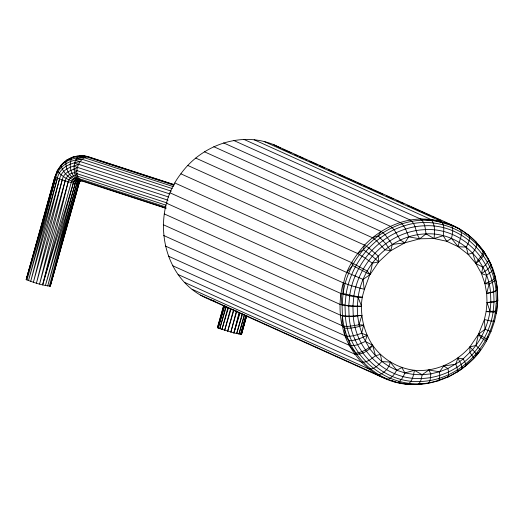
<?xml version="1.0" encoding="UTF-8"?>
<svg xmlns="http://www.w3.org/2000/svg" width="524" height="524" viewBox="0 0 524 524"><rect width="100%" height="100%" fill="white"/><g stroke="black" fill="none" stroke-linecap="round" stroke-linejoin="round"><path stroke-width="0.79" d="M166.016 208.336L81.2 180.767C74.912 179.706 73.871 171.603 74.107 166.377C74.48 162.826 75.449 159.06 78.207 156.597C81.096 154.423 84.764 156.493 87.947 156.604L174.322 184.677M180.859 173.824C201.164 145.358 240.798 130.948 273.803 144.722L450.496 224.357C468.318 231.929 483.069 246.418 490.909 264.135C493.025 272.513 496.844 280.818 497.256 289.733L497.656 300.566L496.713 311.092L486.154 311.577L484.405 319.535L478.51 334.227L475.89 345.454L472.589 349.626L463.203 358.868L459.843 361.475L447.85 368.562L439.498 371.791L430.879 373.874L422.141 374.765L413.646 374.47L404.921 372.937L396.727 370.245L389.005 366.433L381.878 361.553L375.472 355.691L369.905 348.958L363.184 337.174L359.051 324.683L357.597 315.703L357.276 306.527L358.2 296.695C363.066 263.637 391.965 234.876 426.012 233.881C459.031 232.008 488.204 260.277 490.523 292.634L490.87 302.315L489.953 311.944C487.87 323.996 483.148 335.583 475.89 345.454L469.845 346.96C456.057 362.601 435.477 372.106 414.477 370.298C397.716 368.313 382.31 359.078 372.636 345.244C365.084 333.742 361.206 320.053 361.547 306.298C360.977 290.925 370.802 278.159 372.263 263.192L365.28 258.175L357.551 253.465L180.859 173.824C149.975 213.229 160.658 280.137 209.58 299.518L386.28 379.153C423.163 394.579 467.925 375.832 486.324 341.15L480.96 337.633L478.51 334.227L485.047 329.242L484.405 319.535L491.132 321.068L494.564 321.219L491.001 331.561L485.047 329.242M411.399 384.289C375.191 383.634 345.126 351.421 342.434 316.077L342.028 304.785L343.096 293.558C341.766 275.126 353.038 258.515 364.54 245.108C374.437 234.85 386.705 226.951 400.284 222.543C427.112 213.576 457.295 222.366 476.585 242.547C477.534 246.424 474.698 249.922 472.674 252.954L468.168 254.389L458.304 246.732L451.426 238.4C452.461 234.267 453.646 229.65 451.799 225.575L430.872 219.425L254.179 139.784M82.465 180.708L81.2 180.767C72.279 175.475 78.128 157.508 87.947 156.604L89.617 157.338M163.645 235.479L342.434 316.077C340.41 333.316 350.491 349.488 361.331 362.071C368.948 369.354 377.725 376.586 388.022 379.317C392.188 377.889 394.565 373.809 396.727 370.245L401.836 367.547L404.921 372.937C403.264 376.546 401.502 380.837 397.572 382.448L395.895 382.31L392.168 380.634M184.631 282.429L361.331 362.071C366.774 363.021 371.444 358.744 375.472 355.691L372.636 345.244C367.651 348.925 362.11 352.528 355.803 353.137L349.338 345.349L348.912 340.757L345.067 335.799L344.576 328.194L342.048 325.666C338.976 311.544 339.473 296.794 343.227 282.855L166.527 203.214M464.945 233.226L467.932 234.569L469.118 235.715C470.362 239.691 468.037 243.653 466.275 247.092L468.168 254.389L475.916 263.579L481.464 273.554L484.955 283.674L486.685 293.433L487.012 302.525L486.154 311.577L493.097 312.114L496.601 311.8L497.793 300.101L497.394 288.816C496.051 278.912 493.949 268.74 488.597 260.153M495.73 278.702L495.625 279.823L492.193 282.541L489.102 283.962L484.955 283.674L486.527 275.329L491.578 271.589L492.691 269.958L492.737 268.635L491.709 267.718M223.584 142.901L400.284 222.543C404.954 225.844 406.742 231.732 408.654 236.848L419.77 238.793L434.075 238.525C434.593 232.23 435.595 224.423 430.872 219.425M466.275 247.092L458.304 246.732L446.717 241.282L443.232 235.708C443.677 230.992 444.981 224.678 440.881 221.207L264.181 141.565M61.426 164.687L57.437 170.398L54.856 177.289L26.2 279.606C33.805 282.626 42.372 285.469 50.265 286.111L79.517 181.835L50.206 286.307L78.181 183.931L79.288 181.88L81.312 180.413L79.288 181.88C71.12 180.721 63.437 173.555 61.059 165.767L61.426 164.687C68.015 157.351 78.345 154.063 87.947 156.604L83.008 156.093L84.475 156.375M497.427 289.176L497.289 290.08L493.732 292.032L486.685 293.433L489.102 283.962M491.001 331.561L487.241 339.46L488.237 336.388M465.535 366.047L466.039 365.405L465.797 363.918L463.203 358.868L457.871 358.095L455.801 364.226L443.717 366.001L439.498 371.791L428.783 370.029L422.141 374.765C421.434 378.217 421.047 382.658 417.654 384.583L412.971 384.347M458.304 246.732C458.651 241.106 462.954 235.721 460.812 230.023L459.568 228.844L444.653 222.124M497.04 303.907L497.793 300.101L496.379 301.195L494.066 301.726L487.012 302.525L490.051 311.328M422.141 374.765L414.477 370.298C413.39 375.223 412.578 381.538 407.751 384.243L397.572 382.448M164.235 213.89L340.934 293.532L343.096 293.558C349.167 248.048 396.262 210.478 442.249 222.438M494.479 321.481L496.726 311.335L495.992 313.49M486.527 275.329L481.464 273.554L482.892 267.194L485.637 264.823L488.532 260.657L488.492 259.151L487.438 258.162M168.368 256.157L345.067 335.799C350.635 337.187 356.353 335 361.626 333.316L363.597 325.155C356.444 323.753 349.2 328.017 342.048 325.666L165.355 246.025M168.066 200.201L77.021 170.608L74.513 172.678C69.928 172.796 66.358 176.627 65.166 180.839L39.582 284.047L68.244 181.697C69.155 178.488 71.873 175.579 75.364 175.488L166.01 205.179M168.702 197.031L77.657 167.438C71.31 170.706 64.046 171.413 62.192 179.955L36.425 283.163L65.166 180.839L54.856 177.289L57.437 170.398M165.898 208.113L77.703 179.195C75.567 179.247 73.904 181.029 73.353 182.994L42.654 284.853L68.244 181.697L65.166 180.839M169.815 193.946L78.77 164.353C70.511 167.051 61.727 169.121 59.513 179.11L33.385 282.259L62.192 179.955M223.597 305.649L217.447 327.703L218.207 328.122L233.901 332.95L239.154 312.356M171.315 191.155L80.27 161.562C70.223 163.298 59.828 167.09 57.312 178.35L30.68 281.401L59.513 179.11M236.435 310.798L230.829 332.151L236.704 311.714M172.337 188.601L82.072 159.257C70.452 159.624 58.498 165.486 55.727 177.734L28.486 280.635L57.312 178.35M357.551 253.465L363.342 249.621L364.54 245.108L187.841 165.473M170.11 192.865L346.803 272.5L363.106 279.403L370.042 274.602L378.714 261.862L390.688 250.734L392.352 244.42L385.088 234.641L381.144 231.431L204.445 151.79M78.181 183.931L73.353 182.994L45.418 285.514L75.22 183.413C75.81 180.806 78.816 179.241 81.2 180.767L82.072 180.538L78.528 181.186L76.759 183.721L49.328 286.274L78.181 183.931L78.777 183.682L69.993 214.283M496.713 311.092L496.837 310.621M75.22 183.413L47.697 285.999L76.759 183.721M233.442 309.953L227.671 331.266L233.933 310.097M496.601 311.8L496.726 311.335M54.856 177.289L26.96 280.026L55.727 177.734M230.645 308.269L224.632 330.362L231.032 309.239M246.64 315.396L241.453 334.41L233.901 332.95L239.612 312.474M227.973 307.411L221.927 329.498L228.523 307.595M225.818 306.658L219.733 328.738L226.257 306.815M224.324 306.055L218.207 328.122L224.848 305.394M244.42 314.413L238.944 334.102L244.459 315.396M245.835 315.468L240.575 334.371L245.966 315.625M42.654 284.853L71.231 182.476C71.912 180.073 73.956 177.885 76.57 177.819L166.128 207.104M242.147 313.928L236.665 333.618L242.533 314.171M246.719 315.514L241.453 334.41L246.797 315.324M40.073 230.96L26.2 279.606L54.765 177.06L55.452 177.047M40.97 227.835L42.084 223.931M42.529 222.366L43.197 220.021M43.643 218.456L44.756 214.552M45.202 212.986L45.87 210.641M46.76 207.517L47.429 205.172M65.264 230.763L65.945 228.412M67.969 221.351L69.541 215.855M223.728 305.728L217.506 327.507M192.151 289.307L368.844 368.948C374.208 369.774 378.361 364.894 381.878 361.553L390.249 362.097C389.24 367.9 384.505 372.918 379.016 374.863L377.208 374.673L200.515 295.038M172.638 265.714L349.338 345.349C354.886 346.587 360.335 343.665 365.261 341.452L367.088 335.268L361.626 333.316M359.051 324.683L361.868 315.389C354.735 315.756 347.333 317.223 340.338 315.121M233.901 332.95L239.913 313.385M80.624 180.249L79.425 182.529C71.244 182.431 62.756 177.099 57.345 171.093C62.251 160.979 73.478 157.266 84.037 157.6L173.523 186.688M76.57 177.819L77.297 176.346M475.268 356.163L476.48 355.265L477.849 352.659M473.395 358.711L473.735 358.219L473.244 356.968L469.943 352.573L469.845 346.96L478.51 334.227L487.307 339.356L486.324 341.15M480.331 350.405L479.82 349.095L475.89 345.454M195.753 158.084L372.446 237.719L376.625 240.765L384.95 249.778L390.688 250.734L404.836 242.822L408.654 236.848M476.48 355.265L480.534 350.084M372.446 237.719L378.21 235.8L381.144 231.431M59.166 168.774L60.09 167.451M77.703 179.195L78.194 178.527M346.803 272.5L352.58 265.432L351.604 262.648L174.911 183.007M458.959 370.422L461.618 369.093L462.974 367.442M461.618 369.093L473.735 358.219L476.761 354.846L474.751 351.925L469.845 346.96M75.364 175.488L76.897 173.647L167.163 202.984M456.902 372.295L462.194 368.392L461.277 364.449L457.871 358.095M178.088 274.517L354.787 354.159L355.803 353.137M447.634 377.346L457.576 371.529L457.007 367.35L455.801 364.226M437.894 381.118L438.948 380.175L448.498 376.481L448.61 371.929L447.85 368.562L443.717 366.001M63.561 163.121L67.642 159.565L69.234 159.525M392.352 244.42L404.836 242.822L419.77 238.793L426.012 233.881C425.331 228.772 425.049 222.484 420.661 219.058L243.961 139.417M451.426 238.4L446.717 241.282L434.075 238.525L426.012 233.881M481.464 273.554L487.824 269.343L490.903 265.55C477.331 232.617 437.507 214.382 403.716 225.995C373.481 235.414 350.903 263.349 346.063 294.377L345.015 305.381L345.408 316.444C348.264 361.193 395.646 395.482 438.948 380.175L439.78 375.348L439.498 371.791M497.649 300.789L494.06 301.935L487.012 302.525M367.088 335.268C361.436 338.118 355.344 340.698 348.912 340.757M82.072 180.538C72.476 182.961 63.738 168.649 66.45 160.298L73.615 156.683L78.482 156.113M484.955 283.674L491.754 280.72L495.147 277.851L495.246 276.692L493.477 272.205M434.075 238.525L443.232 235.708M363.597 325.155C357.473 327.087 351.047 328.666 344.576 328.194M404.921 372.937L414.477 370.298M375.472 355.691L380.385 354.434L381.878 361.553M486.685 293.433L493.7 291.704L497.256 289.733L496.058 283.333M372.263 263.192L378.714 261.862L378.21 256.072L368.929 247.957L364.54 245.108M78.967 180.145L79.524 180.033M80.074 155.857L81.672 155.608M173.975 185.273L86.041 156.689L78.207 156.597L72.174 157.541C67.432 164.89 71.559 179.811 81.069 180.695M361.868 315.389L353.274 316.411L342.434 316.077M419.272 384.138L422.429 383.817M424.794 383.575L427.839 383.548L429.104 382.553L430.066 380.509L430.879 373.874L428.783 370.029M361.547 306.298L352.914 306.18L342.028 304.785L340.934 293.532L349.632 295.89L358.102 297.311L361.547 306.298L348.722 306.075L339.965 304.346L163.265 224.704M358.102 297.311L362.405 297.252L353.877 296.001L343.096 293.558M407.751 384.243L410.79 384.321M412.316 384.361L416.115 384.459M420.661 219.058L432.071 220.65M79.903 155.7L86.041 156.689M354.787 354.159C361.56 354.912 368.994 350.89 372.636 345.244L365.261 341.452M78.207 156.597L84.037 157.6M76.694 158.235L82.072 159.257M339.965 304.346L342.028 304.785M75.456 160.514L80.27 161.562M73.353 182.994L68.244 181.697M74.572 163.285L78.77 164.353M74.107 166.377L77.657 167.438M90.397 157.593L173.66 184.658M209.58 299.518L214.761 301.215M74.087 169.573L77.021 170.608M343.227 282.855L351.794 285.842L364.147 289.287L363.106 279.403M74.513 172.678L76.897 173.647M282.868 149.202L287.342 151.22M288.835 151.888L291.069 152.897M294.796 154.58L297.783 155.923M299.269 156.591L303.743 158.608M305.237 159.283L306.73 159.958M309.71 161.3L314.184 163.318M315.671 163.986L317.164 164.66M319.404 165.669L324.618 168.021M328.345 169.697L335.059 172.724M338.786 174.407L345.493 177.426M346.986 178.101L351.46 180.118M352.953 180.787L355.934 182.136M357.427 182.804L361.901 184.821M363.387 185.496L366.374 186.839M367.861 187.507L372.335 189.524M373.828 190.199L382.775 194.227M386.502 195.911L393.21 198.937M396.937 200.613L399.177 201.622M400.67 202.297L403.65 203.639M407.377 205.316L409.611 206.325M411.104 207L414.084 208.342M415.578 209.017L420.051 211.034M421.545 211.703L424.525 213.045M426.019 213.72L430.492 215.737M431.979 216.405L434.959 217.755M436.453 218.423L440.926 220.44M233.704 140.458L410.403 220.1C416.6 224.462 415.277 233.318 419.77 238.793M213.779 146.7L390.472 226.342L394.166 229.689L400.303 240.084L404.836 242.822M404.41 383.417L405.897 384.092M351.604 262.648L367.193 271.013L370.042 274.602L352.58 265.432M273.803 144.722L280.779 148.168M482.892 267.194L475.916 263.579L472.674 252.954M363.342 249.621L372.23 256.19L378.714 261.862M378.21 235.8L385.697 243.667L390.688 250.734M481.988 249.358L483.076 250.4C483.757 255.882 477.619 258.869 475.916 263.579C479.257 260.415 484.451 256.917 484.025 251.749L475.445 241.446M390.249 362.097L396.727 370.245M482.827 250.714L483.665 252.07M484.025 251.749L486.298 256.026M490.909 264.135L491.388 266.284M348.729 305.852L349.108 316.555C351.67 352.311 383.922 383.568 420.412 381.492C458.048 380.391 489.986 348.604 495.363 312.062L496.372 301.418L495.992 290.715C493.431 254.959 461.186 223.709 424.689 225.779C387.059 226.879 355.121 258.666 349.737 295.209L348.729 305.852M352.914 306.18L353.274 316.411C355.731 350.595 386.555 380.47 421.447 378.492C457.419 377.437 487.955 347.045 493.097 312.114L494.06 301.935L493.7 291.704C491.25 257.52 460.419 227.645 425.534 229.623C389.555 230.678 359.019 261.063 353.877 296.001L352.914 306.18"/></g></svg>
